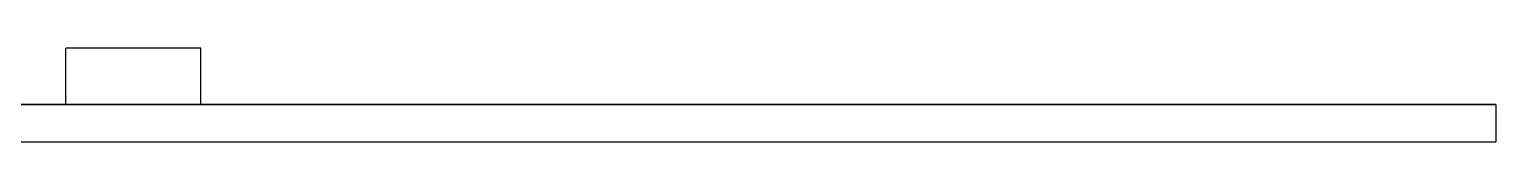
# Model space of a CAD drawing. Header units: inches. Extents: x 0 to 54693, y 0 to 31146.
# Drawn here: x 13587.7 to 13978.7, y 15338.3 to 15363.3 of the extents above; entities that cross this region are included whole.
import ezdxf

# ---------------------------------------------------------------- set-up
doc = ezdxf.new("R2010")
doc.units = ezdxf.units.IN
doc.header["$MEASUREMENT"] = 0
doc.layers.add('Added', color=3, linetype='Continuous')

msp = doc.modelspace()

# ---------------------------------------------------------------- linework, layer by layer
at = {"layer": 'Added', "linetype": 'Continuous', "lineweight": -2, "ltscale": 0.18}
for p, q in [((13633.41, 15363.33), (13597.41, 15363.33)), ((13597.41, 15348.32), (13597.41, 15363.33)), ((13633.41, 15348.32), (13633.41, 15363.33)), ((13978.66, 15348.32), (11753.23, 15348.32)), ((13578.66, 15348.32), (13978.66, 15348.32)), ((13978.66, 15348.32), (13978.66, 15338.33)), ((13578.66, 15338.33), (13978.66, 15338.33)), ((13578.66, 15338.33), (13978.66, 15338.33))]:
    msp.add_line(p, q, dxfattribs=at)

doc.saveas('drawing.dxf')
